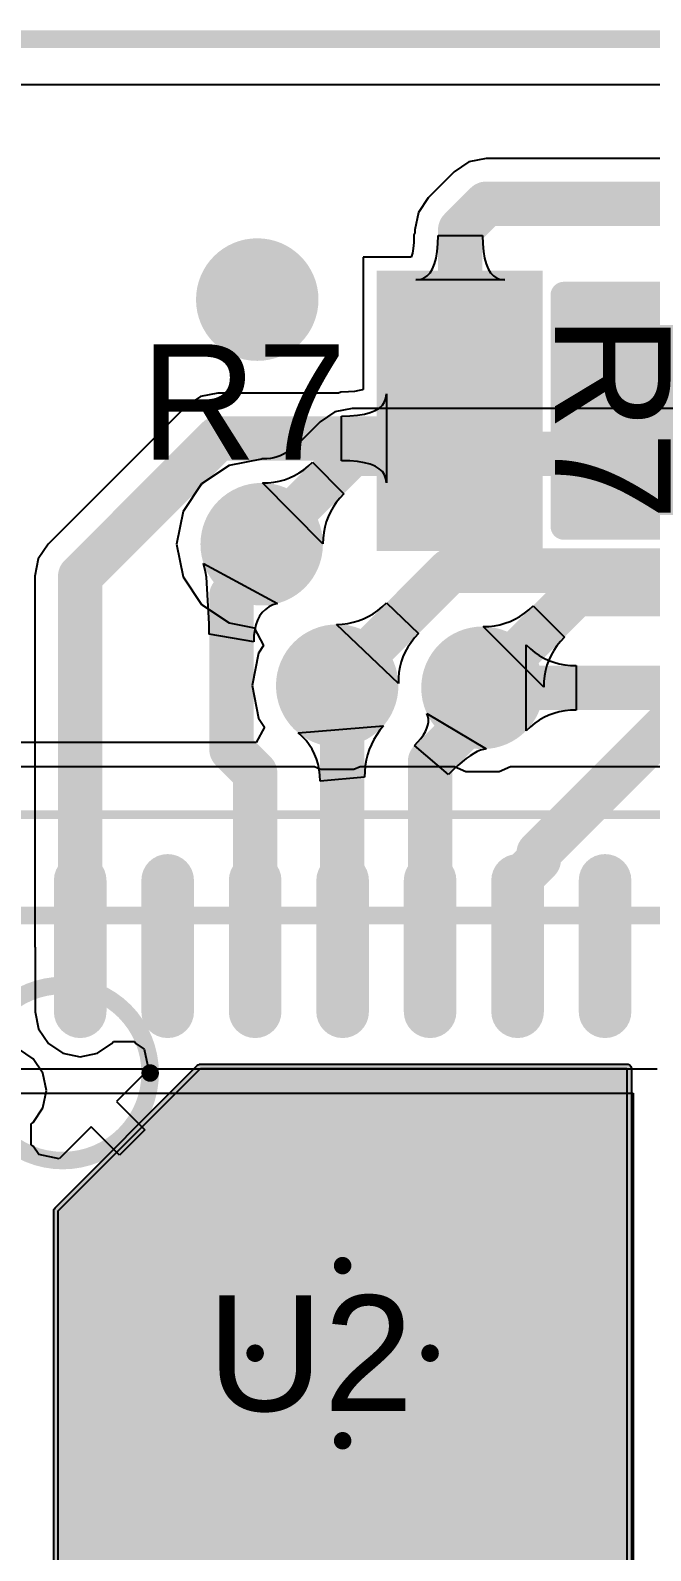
# Model space of a CAD drawing. Header units: inches. Extents: x 1.04 to 3.32, y 2.74 to 3.44.
# Drawn here: x 2.0039 to 2.1435, y 3.0737 to 3.4155 of the extents above; entities that cross this region are included whole.
import ezdxf

# ---------------------------------------------------------------- set-up
doc = ezdxf.new("R2010")
doc.units = ezdxf.units.IN
doc.header["$MEASUREMENT"] = 0
for name, color, linetype in [('Board', 56, 'Continuous'), ('Bottom 3D Body', 76, 'Continuous'), ('Bottom Courtyard', 56, 'Continuous'), ('Bottom Layer', 5, 'Continuous'), ('Mechanical 12', 56, 'Continuous'), ('Top Layer', 1, 'Continuous'), ('Top Overlay', 2, 'Continuous'), ('Top Paste', 8, 'Continuous'), ('Top Solder', 216, 'Continuous'), ('Via Holes', 16, 'Continuous')]:
    doc.layers.add(name, color=color, linetype=linetype)
doc.styles.add('Arial', font='', dxfattribs={"height": 0.2})
doc.styles.get('Arial').set_extended_font_data('Arial')

# ---------------------------------------------------------------- blocks, each defined once
blk = doc.blocks.new('QFN50P500X500X80_HS_29N_CP2102N_32')
at = {"layer": 'Bottom Layer'}
h = blk.add_hatch(color=5, dxfattribs=at)
edge = h.paths.add_edge_path()
edge.add_arc((-0.0433071, 0.0433071), 0.0098425, 0, 360)
h = blk.add_hatch(color=5, dxfattribs=at)
edge = h.paths.add_edge_path()
edge.add_arc((0, 0.0433071), 0.0098425, 0, 360)
h = blk.add_hatch(color=5, dxfattribs=at)
edge = h.paths.add_edge_path()
edge.add_arc((0.0433071, 0.0433071), 0.0098425, 0, 360)
h = blk.add_hatch(color=5, dxfattribs=at)
edge = h.paths.add_edge_path()
edge.add_arc((-0.0433071, 0), 0.0098425, 0, 360)
h = blk.add_hatch(color=5, dxfattribs=at)
edge = h.paths.add_edge_path()
edge.add_arc((0, 0), 0.0098425, 0, 360)
h = blk.add_hatch(color=5, dxfattribs=at)
edge = h.paths.add_edge_path()
edge.add_arc((0.0433071, 0), 0.0098425, 0, 360)
h = blk.add_hatch(color=5, dxfattribs=at)
edge = h.paths.add_edge_path()
edge.add_arc((-0.0433071, -0.0433071), 0.0098425, 0, 360)
h = blk.add_hatch(color=5, dxfattribs=at)
edge = h.paths.add_edge_path()
edge.add_arc((0, -0.0433071), 0.0098425, 0, 360)
h = blk.add_hatch(color=5, dxfattribs=at)
edge = h.paths.add_edge_path()
edge.add_arc((0.0433071, -0.0433071), 0.0098425, 0, 360)
at = {"layer": 'Top Layer'}
h = blk.add_hatch(color=1, dxfattribs=at)
edge = h.paths.add_edge_path()
edge.add_arc((-0.0590551, 0.07677155), 0.0049212, 180, 360)
edge.add_line((-0.0541339, 0.07677155), (-0.0541339, 0.10629925))
edge.add_arc((-0.0590551, 0.10629925), 0.0049212, 0, 180)
edge.add_line((-0.0639763, 0.10629925), (-0.0639763, 0.07677155))
h = blk.add_hatch(color=1, dxfattribs=at)
edge = h.paths.add_edge_path()
edge.add_arc((-0.03937, 0.07677155), 0.0049212, 180, 360)
edge.add_line((-0.0344488, 0.07677155), (-0.0344488, 0.10629925))
edge.add_arc((-0.03937, 0.10629925), 0.0049212, 0, 180)
edge.add_line((-0.0442912, 0.10629925), (-0.0442912, 0.07677155))
h = blk.add_hatch(color=1, dxfattribs=at)
edge = h.paths.add_edge_path()
edge.add_arc((-0.019685, 0.07677155), 0.0049212, 180, 360)
edge.add_line((-0.0147638, 0.07677155), (-0.0147638, 0.10629925))
edge.add_arc((-0.019685, 0.10629925), 0.0049212, 0, 180)
edge.add_line((-0.0246062, 0.10629925), (-0.0246062, 0.07677155))
h = blk.add_hatch(color=1, dxfattribs=at)
edge = h.paths.add_edge_path()
edge.add_arc((0, 0.07677155), 0.0049212, 180, 360)
edge.add_line((0.0049212, 0.07677155), (0.0049212, 0.10629925))
edge.add_arc((0, 0.10629925), 0.0049212, 0, 180)
edge.add_line((-0.0049212, 0.10629925), (-0.0049212, 0.07677155))
h = blk.add_hatch(color=1, dxfattribs=at)
edge = h.paths.add_edge_path()
edge.add_arc((0.0196851, 0.07677155), 0.0049212, 180, 360)
edge.add_line((0.0246063, 0.07677155), (0.0246063, 0.10629925))
edge.add_arc((0.0196851, 0.10629925), 0.0049212, 0, 180)
edge.add_line((0.0147639, 0.10629925), (0.0147639, 0.07677155))
h = blk.add_hatch(color=1, dxfattribs=at)
edge = h.paths.add_edge_path()
edge.add_arc((0.0393701, 0.07677155), 0.0049212, 180, 360)
edge.add_line((0.0442913, 0.07677155), (0.0442913, 0.10629925))
edge.add_arc((0.0393701, 0.10629925), 0.0049212, 0, 180)
edge.add_line((0.0344489, 0.10629925), (0.0344489, 0.07677155))
h = blk.add_hatch(color=1, dxfattribs=at)
edge = h.paths.add_edge_path()
edge.add_arc((0.0590552, 0.07677155), 0.0049212, 180, 360)
edge.add_line((0.0639764, 0.07677155), (0.0639764, 0.10629925))
edge.add_arc((0.0590552, 0.10629925), 0.0049212, 0, 180)
edge.add_line((0.054134, 0.10629925), (0.054134, 0.07677155))
blk.add_hatch(color=1, dxfattribs=at).paths.add_polyline_path([(-0.0639765, -0.0639765), (-0.0639764, 0.0319882), (-0.0319882, 0.0639764), (0.0639764, 0.0639764), (0.0639764, -0.0639764)])
h = blk.add_hatch(color=1, dxfattribs=at)
edge = h.paths.add_edge_path()
edge.add_arc((-0.0433071, 0.0433071), 0.0098425, 0, 360)
h = blk.add_hatch(color=1, dxfattribs=at)
edge = h.paths.add_edge_path()
edge.add_arc((0, 0.0433071), 0.0098425, 0, 360)
h = blk.add_hatch(color=1, dxfattribs=at)
edge = h.paths.add_edge_path()
edge.add_arc((0.0433071, 0.0433071), 0.0098425, 0, 360)
h = blk.add_hatch(color=1, dxfattribs=at)
edge = h.paths.add_edge_path()
edge.add_arc((-0.0433071, 0), 0.0098425, 0, 360)
h = blk.add_hatch(color=1, dxfattribs=at)
edge = h.paths.add_edge_path()
edge.add_arc((0, 0), 0.0098425, 0, 360)
h = blk.add_hatch(color=1, dxfattribs=at)
edge = h.paths.add_edge_path()
edge.add_arc((0.0433071, 0), 0.0098425, 0, 360)
h = blk.add_hatch(color=1, dxfattribs=at)
edge = h.paths.add_edge_path()
edge.add_arc((-0.0433071, -0.0433071), 0.0098425, 0, 360)
h = blk.add_hatch(color=1, dxfattribs=at)
edge = h.paths.add_edge_path()
edge.add_arc((0, -0.0433071), 0.0098425, 0, 360)
h = blk.add_hatch(color=1, dxfattribs=at)
edge = h.paths.add_edge_path()
edge.add_arc((0.0433071, -0.0433071), 0.0098425, 0, 360)
at = {"layer": 'Top Paste'}
h = blk.add_hatch(color=8, dxfattribs=at)
edge = h.paths.add_edge_path()
edge.add_arc((-0.0590551, 0.07677155), 0.0049212, 180, 360)
edge.add_line((-0.0541339, 0.07677155), (-0.0541339, 0.10629925))
edge.add_arc((-0.0590551, 0.10629925), 0.0049212, 0, 180)
edge.add_line((-0.0639763, 0.10629925), (-0.0639763, 0.07677155))
h = blk.add_hatch(color=8, dxfattribs=at)
edge = h.paths.add_edge_path()
edge.add_arc((-0.03937, 0.07677155), 0.0049212, 180, 360)
edge.add_line((-0.0344488, 0.07677155), (-0.0344488, 0.10629925))
edge.add_arc((-0.03937, 0.10629925), 0.0049212, 0, 180)
edge.add_line((-0.0442912, 0.10629925), (-0.0442912, 0.07677155))
h = blk.add_hatch(color=8, dxfattribs=at)
edge = h.paths.add_edge_path()
edge.add_arc((-0.019685, 0.07677155), 0.0049212, 180, 360)
edge.add_line((-0.0147638, 0.07677155), (-0.0147638, 0.10629925))
edge.add_arc((-0.019685, 0.10629925), 0.0049212, 0, 180)
edge.add_line((-0.0246062, 0.10629925), (-0.0246062, 0.07677155))
h = blk.add_hatch(color=8, dxfattribs=at)
edge = h.paths.add_edge_path()
edge.add_arc((0, 0.07677155), 0.0049212, 180, 360)
edge.add_line((0.0049212, 0.07677155), (0.0049212, 0.10629925))
edge.add_arc((0, 0.10629925), 0.0049212, 0, 180)
edge.add_line((-0.0049212, 0.10629925), (-0.0049212, 0.07677155))
h = blk.add_hatch(color=8, dxfattribs=at)
edge = h.paths.add_edge_path()
edge.add_arc((0.0196851, 0.07677155), 0.0049212, 180, 360)
edge.add_line((0.0246063, 0.07677155), (0.0246063, 0.10629925))
edge.add_arc((0.0196851, 0.10629925), 0.0049212, 0, 180)
edge.add_line((0.0147639, 0.10629925), (0.0147639, 0.07677155))
h = blk.add_hatch(color=8, dxfattribs=at)
edge = h.paths.add_edge_path()
edge.add_arc((0.0393701, 0.07677155), 0.0049212, 180, 360)
edge.add_line((0.0442913, 0.07677155), (0.0442913, 0.10629925))
edge.add_arc((0.0393701, 0.10629925), 0.0049212, 0, 180)
edge.add_line((0.0344489, 0.10629925), (0.0344489, 0.07677155))
h = blk.add_hatch(color=8, dxfattribs=at)
edge = h.paths.add_edge_path()
edge.add_arc((0.0590552, 0.07677155), 0.0049212, 180, 360)
edge.add_line((0.0639764, 0.07677155), (0.0639764, 0.10629925))
edge.add_arc((0.0590552, 0.10629925), 0.0049212, 0, 180)
edge.add_line((0.054134, 0.10629925), (0.054134, 0.07677155))
blk.add_hatch(color=8, dxfattribs=at).paths.add_polyline_path([(-0.0639765, -0.0639765), (-0.0639764, 0.0319882), (-0.0319882, 0.0639764), (0.0639764, 0.0639764), (0.0639764, -0.0639764)])
at = {"layer": 'Top Solder'}
h = blk.add_hatch(color=216, dxfattribs=at)
edge = h.paths.add_edge_path()
edge.add_arc((-0.0590551, 0.07677155), 0.0059212, 180, 360)
edge.add_line((-0.0531339, 0.07677155), (-0.0531339, 0.10629925))
edge.add_arc((-0.0590551, 0.10629925), 0.0059212, 0, 180)
edge.add_line((-0.0649763, 0.10629925), (-0.0649763, 0.07677155))
h = blk.add_hatch(color=216, dxfattribs=at)
edge = h.paths.add_edge_path()
edge.add_arc((-0.03937, 0.07677155), 0.0059212, 180, 360)
edge.add_line((-0.0334488, 0.07677155), (-0.0334488, 0.10629925))
edge.add_arc((-0.03937, 0.10629925), 0.0059212, 0, 180)
edge.add_line((-0.0452912, 0.10629925), (-0.0452912, 0.07677155))
h = blk.add_hatch(color=216, dxfattribs=at)
edge = h.paths.add_edge_path()
edge.add_arc((-0.019685, 0.07677155), 0.0059212, 180, 360)
edge.add_line((-0.0137638, 0.07677155), (-0.0137638, 0.10629925))
edge.add_arc((-0.019685, 0.10629925), 0.0059212, 0, 180)
edge.add_line((-0.0256062, 0.10629925), (-0.0256062, 0.07677155))
h = blk.add_hatch(color=216, dxfattribs=at)
edge = h.paths.add_edge_path()
edge.add_arc((0, 0.07677155), 0.0059212, 180, 360)
edge.add_line((0.0059212, 0.07677155), (0.0059212, 0.10629925))
edge.add_arc((0, 0.10629925), 0.0059212, 0, 180)
edge.add_line((-0.0059212, 0.10629925), (-0.0059212, 0.07677155))
h = blk.add_hatch(color=216, dxfattribs=at)
edge = h.paths.add_edge_path()
edge.add_arc((0.0196851, 0.07677155), 0.0059212, 180, 360)
edge.add_line((0.0256063, 0.07677155), (0.0256063, 0.10629925))
edge.add_arc((0.0196851, 0.10629925), 0.0059212, 0, 180)
edge.add_line((0.0137639, 0.10629925), (0.0137639, 0.07677155))
h = blk.add_hatch(color=216, dxfattribs=at)
edge = h.paths.add_edge_path()
edge.add_arc((0.0393701, 0.07677155), 0.0059212, 180, 360)
edge.add_line((0.0452913, 0.07677155), (0.0452913, 0.10629925))
edge.add_arc((0.0393701, 0.10629925), 0.0059212, 0, 180)
edge.add_line((0.0334489, 0.10629925), (0.0334489, 0.07677155))
h = blk.add_hatch(color=216, dxfattribs=at)
edge = h.paths.add_edge_path()
edge.add_arc((0.0590552, 0.07677155), 0.0059212, 180, 360)
edge.add_line((0.0649764, 0.07677155), (0.0649764, 0.10629925))
edge.add_arc((0.0590552, 0.10629925), 0.0059212, 0, 180)
edge.add_line((0.053134, 0.10629925), (0.053134, 0.07677155))
blk.add_hatch(color=216, dxfattribs=at).paths.add_polyline_path([(0.0642374, 0.0649506), (0.0644807, 0.0648499), (0.0646896, 0.0646896), (0.0648499, 0.0644807), (0.0649506, 0.0642374), (0.064985, 0.0639764), (0.064985, -0.0639764), (0.0649506, -0.0642374), (0.0648499, -0.0644807), (0.0646896, -0.0646896), (0.0644807, -0.0648499), (0.0642374, -0.0649506), (0.0639764, -0.064985), (-0.0639765, -0.0649851), (-0.0642375, -0.0649507), (-0.0644808, -0.06485), (-0.0646897, -0.0646897), (-0.06485, -0.0644808), (-0.0649507, -0.0642375), (-0.0649851, -0.0639765), (-0.064985, 0.0319882), (-0.0649507, 0.0322493), (-0.0648916, 0.0323917), (-0.0648499, 0.0324925), (-0.0646896, 0.0327014), (-0.0327014, 0.0646896), (-0.0324925, 0.0648499), (-0.0323205, 0.0649211), (-0.0322493, 0.0649506), (-0.0319882, 0.064985), (0.0639764, 0.064985)])
at = {"layer": 'Via Holes'}
h = blk.add_hatch(color=7, dxfattribs=at)
edge = h.paths.add_edge_path()
edge.add_arc((-0.0433071, 0.0433071), 0.003937, 0, 360)
h = blk.add_hatch(color=7, dxfattribs=at)
edge = h.paths.add_edge_path()
edge.add_arc((0, 0.0433071), 0.003937, 0, 360)
h = blk.add_hatch(color=7, dxfattribs=at)
edge = h.paths.add_edge_path()
edge.add_arc((0.0433071, 0.0433071), 0.003937, 0, 360)
h = blk.add_hatch(color=7, dxfattribs=at)
edge = h.paths.add_edge_path()
edge.add_arc((-0.0433071, 0), 0.003937, 0, 360)
h = blk.add_hatch(color=7, dxfattribs=at)
edge = h.paths.add_edge_path()
edge.add_arc((0, 0), 0.003937, 0, 360)
h = blk.add_hatch(color=7, dxfattribs=at)
edge = h.paths.add_edge_path()
edge.add_arc((0.0433071, 0), 0.003937, 0, 360)
h = blk.add_hatch(color=7, dxfattribs=at)
edge = h.paths.add_edge_path()
edge.add_arc((-0.0433071, -0.0433071), 0.003937, 0, 360)
h = blk.add_hatch(color=7, dxfattribs=at)
edge = h.paths.add_edge_path()
edge.add_arc((0, -0.0433071), 0.003937, 0, 360)
h = blk.add_hatch(color=7, dxfattribs=at)
edge = h.paths.add_edge_path()
edge.add_arc((0.0433071, -0.0433071), 0.003937, 0, 360)
at = {"layer": 'Bottom 3D Body'}
for points in [[(-0.121063, 0.121063, 0.0019685, 0.0019685, 0), (0.121063, 0.121063, 0.0019685, 0.0019685, 0)], [(0, -0.0196851, 0.003937, 0.003937, 0), (0, 0.019685, 0.003937, 0.003937, 0)], [(-0.019685, 0, 0.003937, 0.003937, 0), (0.0196851, 0, 0.003937, 0.003937, 0)]]:
    blk.add_lwpolyline(points, format="xyseb", dxfattribs=at)
for points in [[(-0.0009842, 0.019685, 0.0019685, 0.0019685, 1), (0.0009842, 0.019685, 0.0019685, 0.0019685, 1)], [(-0.0206692, 0, 0.0019685, 0.0019685, 1), (-0.0187008, 0, 0.0019685, 0.0019685, 1)], [(0.0187009, 0, 0.0019685, 0.0019685, 1), (0.0206693, 0, 0.0019685, 0.0019685, 1)], [(-0.0009842, -0.0196851, 0.0019685, 0.0019685, 1), (0.0009842, -0.0196851, 0.0019685, 0.0019685, 1)]]:
    blk.add_lwpolyline(points, format="xyseb", close=True, dxfattribs=at)
at = {"layer": 'Bottom Courtyard'}
blk.add_lwpolyline([(-0.0984252, 0.0984252, 0.003937, 0.003937, 0), (0.0984252, 0.0984252, 0.003937, 0.003937, 0)], format="xyseb", dxfattribs=at)
for points in [[(-0.0433071, 0.0629921, 0.003937, 0.003937, 1), (-0.0826771, 0.0629921, 0.003937, 0.003937, 1)], [(-0.0442913, 0.0629921, 0.0019685, 0.0019685, 1), (-0.0423229, 0.0629921, 0.0019685, 0.0019685, 1)]]:
    blk.add_lwpolyline(points, format="xyseb", close=True, dxfattribs=at)
at = {"layer": 'Top Layer'}
for p, q in [((-0.0639764, 0.0319882), (-0.0319882, 0.0639764)), ((-0.0319882, 0.0639764), (0.0639764, 0.0639764)), ((0.0639764, 0.0639764), (0.0639764, -0.0639764)), ((-0.0639765, -0.0639765), (-0.0639764, 0.0319882))]:
    blk.add_line(p, q, dxfattribs=at)
at = {"layer": 'Top Paste'}
for p, q in [((-0.0639764, 0.0319882), (-0.0319882, 0.0639764)), ((-0.0319882, 0.0639764), (0.0639764, 0.0639764)), ((0.0639764, 0.0639764), (0.0639764, -0.0639764)), ((-0.0639765, -0.0639765), (-0.0639764, 0.0319882))]:
    blk.add_line(p, q, dxfattribs=at)
at = {"layer": 'Top Solder'}
for p, q in [((-0.0323205, 0.0649211), (-0.0322493, 0.0649506)), ((-0.0322493, 0.0649506), (-0.0319882, 0.064985)), ((-0.0319882, 0.064985), (0.0639764, 0.064985)), ((0.0639764, 0.064985), (0.0642374, 0.0649506)), ((0.0642374, 0.0649506), (0.0644807, 0.0648499)), ((-0.0646896, 0.0327014), (-0.0327014, 0.0646896)), ((-0.0327014, 0.0646896), (-0.0324925, 0.0648499)), ((-0.0324925, 0.0648499), (-0.0323205, 0.0649211)), ((0.0644807, 0.0648499), (0.0646896, 0.0646896)), ((0.0646896, 0.0646896), (0.0648499, 0.0644807)), ((0.0648499, 0.0644807), (0.0649506, 0.0642374)), ((0.0649506, 0.0642374), (0.064985, 0.0639764)), ((0.064985, 0.0639764), (0.064985, -0.0639764)), ((-0.0649851, -0.0639765), (-0.064985, 0.0319882)), ((-0.064985, 0.0319882), (-0.0649507, 0.0322493)), ((-0.0649507, 0.0322493), (-0.0648916, 0.0323917)), ((-0.0648916, 0.0323917), (-0.0648499, 0.0324925)), ((-0.0648499, 0.0324925), (-0.0646896, 0.0327014))]:
    blk.add_line(p, q, dxfattribs=at)
at = {"layer": 'Mechanical 12', "style": 'Arial'}
blk.add_text('U2', height=0.026, dxfattribs=at).set_placement((-0.0305178, -0.0129958))
blk = doc.blocks.new('R0805_35')
at = {"layer": 'Top Layer'}
for points in [[(0.02952755, 0.0511811), (0.02952755, 0.0177165), (-0.02952755, 0.0177165), (-0.02952755, 0.0511811)], [(0.02952765, -0.0177165), (0.02952765, -0.0511811), (-0.02952745, -0.0511811), (-0.02952745, -0.0177165)]]:
    blk.add_hatch(color=1, dxfattribs=at).paths.add_polyline_path(points)
at = {"layer": 'Top Overlay'}
blk.add_hatch(color=2, dxfattribs=at).paths.add_polyline_path([(-0.0260101, -0.0090004), (0.0259899, -0.0090004), (0.0259899, 0.0099996), (-0.0260101, 0.0099996)])
at = {"layer": 'Top Paste'}
for points in [[(0.02952755, 0.0511811), (0.02952755, 0.0177165), (-0.02952755, 0.0177165), (-0.02952755, 0.0511811)], [(0.02952765, -0.0177165), (0.02952765, -0.0511811), (-0.02952745, -0.0511811), (-0.02952745, -0.0177165)]]:
    blk.add_hatch(color=8, dxfattribs=at).paths.add_polyline_path(points)
at = {"layer": 'Top Solder'}
for points in [[(0.03149605, 0.0531496), (0.03149605, 0.015748), (-0.03149605, 0.015748), (-0.03149605, 0.0531496)], [(0.03149615, -0.015748), (0.03149615, -0.0531496), (-0.03149595, -0.0531496), (-0.03149595, -0.015748)]]:
    blk.add_hatch(color=216, dxfattribs=at).paths.add_polyline_path(points)
at = {"layer": 'Top Overlay'}
for points in [[(-0.0260001, 0.011, 0.006, 0.006, 0), (0.026, 0.0110001, 0.006, 0.006, 0)], [(-0.0260001, -0.0110001, 0.006, 0.006, 0), (-0.0260001, 0.011, 0.006, 0.006, 0)], [(0.0260001, -0.011, 0.006, 0.006, 0), (0.026, 0.0110001, 0.006, 0.006, 0)], [(-0.0260001, -0.0110001, 0.006, 0.006, 0), (0.0260001, -0.011, 0.006, 0.006, 0)]]:
    blk.add_lwpolyline(points, format="xyseb", dxfattribs=at)
for points in [[(-0.0275001, 0.011, 0.003, 0.003, 1), (-0.0245001, 0.011, 0.003, 0.003, 1)], [(-0.0275001, 0.011, 0.003, 0.003, 1), (-0.0245001, 0.011, 0.003, 0.003, 1)], [(0.0245, 0.0110001, 0.003, 0.003, 1), (0.0275, 0.0110001, 0.003, 0.003, 1)], [(0.0245, 0.0110001, 0.003, 0.003, 1), (0.0275, 0.0110001, 0.003, 0.003, 1)], [(-0.0275001, -0.0110001, 0.003, 0.003, 1), (-0.0245001, -0.0110001, 0.003, 0.003, 1)], [(-0.0275001, -0.0110001, 0.003, 0.003, 1), (-0.0245001, -0.0110001, 0.003, 0.003, 1)], [(0.0245001, -0.011, 0.003, 0.003, 1), (0.0275001, -0.011, 0.003, 0.003, 1)], [(0.0245001, -0.011, 0.003, 0.003, 1), (0.0275001, -0.011, 0.003, 0.003, 1)]]:
    blk.add_lwpolyline(points, format="xyseb", close=True, dxfattribs=at)
at = {"layer": 'Mechanical 12', "style": 'Arial'}
blk.add_text('R7', height=0.026, dxfattribs=at).set_placement((-0.0216596, -0.0129958))

msp = doc.modelspace()

# ---------------------------------------------------------------- hatches: boundary and pattern name
at = {"layer": 'Bottom Layer'}
h = msp.add_hatch(color=5, dxfattribs=at)
edge = h.paths.add_edge_path()
edge.add_arc((2.055, 3.355), 0.0137795, 0, 360)
h = msp.add_hatch(color=5, dxfattribs=at)
edge = h.paths.add_edge_path()
edge.add_arc((2.056, 3.3), 0.0137795, 0, 360)
h = msp.add_hatch(color=5, dxfattribs=at)
edge = h.paths.add_edge_path()
edge.add_arc((2.0729902, 3.2682002), 0.0137795, 0, 360)
h = msp.add_hatch(color=5, dxfattribs=at)
edge = h.paths.add_edge_path()
edge.add_arc((2.1056822, 3.2677122), 0.0137795, 0, 360)
at = {"layer": 'Top Layer'}
h = msp.add_hatch(color=1, dxfattribs=at)
edge = h.paths.add_edge_path()
edge.add_arc((2.055, 3.355), 0.0137795, 0, 360)
h = msp.add_hatch(color=1, dxfattribs=at)
edge = h.paths.add_edge_path()
edge.add_arc((2.056, 3.3), 0.0137795, 0, 360)
h = msp.add_hatch(color=1, dxfattribs=at)
edge = h.paths.add_edge_path()
edge.add_arc((2.0729902, 3.2682002), 0.0137795, 0, 360)
h = msp.add_hatch(color=1, dxfattribs=at)
edge = h.paths.add_edge_path()
edge.add_arc((2.1056822, 3.2677122), 0.0137795, 0, 360)
at = {"layer": 'Via Holes'}
h = msp.add_hatch(color=7, dxfattribs=at)
edge = h.paths.add_edge_path()
edge.add_arc((2.055, 3.355), 0.007874, 0, 360)
h = msp.add_hatch(color=7, dxfattribs=at)
edge = h.paths.add_edge_path()
edge.add_arc((2.056, 3.3), 0.007874, 0, 360)
h = msp.add_hatch(color=7, dxfattribs=at)
edge = h.paths.add_edge_path()
edge.add_arc((2.0729902, 3.2682002), 0.007874, 0, 360)
h = msp.add_hatch(color=7, dxfattribs=at)
edge = h.paths.add_edge_path()
edge.add_arc((2.1056822, 3.2677122), 0.007874, 0, 360)

# ---------------------------------------------------------------- linework, layer by layer
at = {"layer": 'Board'}
msp.add_lwpolyline([(1.084252, 3.4135513, 0.003937, 0.003937, 0), (3.2941103, 3.4135513, 0.003937, 0.003937, 0)], format="xyseb", dxfattribs=at)
at = {"layer": 'Bottom Layer'}
for p, q in [((1.0944474, 3.4033559), (2.4020027, 3.4033559)), ((2.0724837, 3.3297347), (2.0691759, 3.3275245)), ((2.0763855, 3.3305108), (2.0724837, 3.3297347)), ((2.2167823, 3.3305108), (2.0763855, 3.3305108)), ((2.0691759, 3.3275245), (2.0642296, 3.3225782)), ((2.0637495, 3.3223989), (2.0629282, 3.3216336)), ((2.0642296, 3.3225782), (2.0637495, 3.3223989)), ((2.0559365, 3.3191348), (2.0486726, 3.3176899)), ((2.0560586, 3.3191888), (2.0559365, 3.3191348)), ((2.0571305, 3.3192144), (2.0560586, 3.3191888)), ((2.0579506, 3.3192982), (2.0571305, 3.3192144)), ((2.0587253, 3.3194414), (2.0579506, 3.3192982)), ((2.0594649, 3.319643), (2.0587253, 3.3194414)), ((2.0601782, 3.3199037), (2.0594649, 3.319643)), ((2.0608745, 3.3202271), (2.0601782, 3.3199037)), ((2.0615617, 3.3206188), (2.0608745, 3.3202271)), ((2.0622456, 3.3210855), (2.0615617, 3.3206188)), ((2.0629282, 3.3216336), (2.0622456, 3.3210855)), ((2.0486726, 3.3176899), (2.0424607, 3.3135393)), ((2.0622513, 3.3148993), (2.063359, 3.3154138)), ((2.063359, 3.3154138), (2.0644315, 3.3160251)), ((2.0644315, 3.3160251), (2.0654691, 3.3167332)), ((2.0654691, 3.3167332), (2.0664716, 3.317538)), ((2.0664716, 3.317538), (2.0674391, 3.3184396)), ((2.0674391, 3.3184396), (2.0744827, 3.311341)), ((2.0424607, 3.3135393), (2.0383101, 3.3073274)), ((2.0561877, 3.3137783), (2.0574705, 3.3138089)), ((2.0697793, 3.3000879), (2.0561877, 3.3137783)), ((2.0574705, 3.3138089), (2.0587183, 3.3139364)), ((2.0587183, 3.3139364), (2.059931, 3.3141606)), ((2.059931, 3.3141606), (2.0611087, 3.3144816)), ((2.0611087, 3.3144816), (2.0622513, 3.3148993)), ((2.0727762, 3.3093725), (2.0720665, 3.3083354)), ((2.0735816, 3.3103744), (2.0727762, 3.3093725)), ((2.0744827, 3.311341), (2.0735816, 3.3103744)), ((2.0383101, 3.3073274), (2.0368526, 3.3)), ((2.0709344, 3.3061553), (2.0705119, 3.3050123)), ((2.0714526, 3.307263), (2.0709344, 3.3061553)), ((2.0720665, 3.3083354), (2.0714526, 3.307263)), ((2.0699541, 3.3026206), (2.0698188, 3.3013719)), ((2.0701851, 3.3038341), (2.0699541, 3.3026206)), ((2.0705119, 3.3050123), (2.0701851, 3.3038341)), ((2.0368526, 3.3), (2.0383101, 3.2926726)), ((2.0698188, 3.3013719), (2.0697793, 3.3000879)), ((2.0383101, 3.2926726), (2.0424607, 3.2864607)), ((2.0424607, 3.2864607), (2.0486726, 3.2823101)), ((2.0810647, 3.2843746), (2.0821006, 3.2850886)), ((2.0821006, 3.2850886), (2.0831007, 3.2858955)), ((2.0831007, 3.2858955), (2.0840649, 3.2867954)), ((2.0840649, 3.2867954), (2.0913111, 3.2798994)), ((2.0486726, 3.2823101), (2.0543434, 3.2811821)), ((2.0728102, 3.2819786), (2.0740969, 3.2820421)), ((2.0867622, 3.2686557), (2.0728102, 3.2819786)), ((2.0740969, 3.2820421), (2.0753478, 3.2821985)), ((2.0753478, 3.2821985), (2.0765628, 3.2824479)), ((2.0765628, 3.2824479), (2.0777421, 3.2827902)), ((2.0777421, 3.2827902), (2.0788854, 3.2832254)), ((2.0788854, 3.2832254), (2.079993, 3.2837535)), ((2.079993, 3.2837535), (2.0810647, 3.2843746)), ((2.0543434, 3.2811821), (2.0564386, 3.2772312)), ((2.0896049, 3.2779254), (2.0889011, 3.2768869)), ((2.0904082, 3.2789296), (2.0896049, 3.2779254)), ((2.0913111, 3.2798994), (2.0904082, 3.2789296)), ((2.0553003, 3.2755276), (2.0538428, 3.2682002)), ((2.0564386, 3.2772312), (2.0553003, 3.2755276)), ((2.0877923, 3.2747069), (2.0873871, 3.2735653)), ((2.0882969, 3.2758141), (2.0877923, 3.2747069)), ((2.0889011, 3.2768869), (2.0882969, 3.2758141)), ((2.1155228, 3.2580665), (2.1155228, 3.2773579)), ((2.1155228, 3.2773579), (2.1164551, 3.2764752)), ((2.1164551, 3.2764752), (2.1174306, 3.2756854)), ((2.1174306, 3.2756854), (2.1184494, 3.2749886)), ((2.1184494, 3.2749886), (2.1195113, 3.2743846)), ((2.1195113, 3.2743846), (2.1206165, 3.2738736)), ((2.0868756, 3.2711792), (2.0867691, 3.2699346)), ((2.0870816, 3.2723895), (2.0868756, 3.2711792)), ((2.0873871, 3.2735653), (2.0870816, 3.2723895)), ((2.1206165, 3.2738736), (2.1217649, 3.2734555)), ((2.1217649, 3.2734555), (2.1229564, 3.2731303)), ((2.1229564, 3.2731303), (2.1241912, 3.272898)), ((2.1241912, 3.272898), (2.1254692, 3.2727587)), ((2.1254692, 3.2727587), (2.1267903, 3.2727122)), ((2.1267903, 3.2727122), (2.1267903, 3.2627122)), ((2.0538428, 3.2682002), (2.0553003, 3.2608728)), ((2.0867691, 3.2699346), (2.0867622, 3.2686557)), ((2.0553003, 3.2608728), (2.0566294, 3.2588837)), ((2.1195113, 3.2610398), (2.1184494, 3.2604358)), ((2.1206165, 3.2615508), (2.1195113, 3.2610398)), ((2.1217649, 3.2619689), (2.1206165, 3.2615508)), ((2.1229564, 3.2622941), (2.1217649, 3.2619689)), ((2.1241912, 3.2625264), (2.1229564, 3.2622941)), ((2.1254692, 3.2626657), (2.1241912, 3.2625264)), ((2.1267903, 3.2627122), (2.1254692, 3.2626657)), ((2.0566294, 3.2588837), (2.0547734, 3.2554115)), ((2.1164551, 3.2589492), (2.1155228, 3.2580665)), ((2.1174306, 3.259739), (2.1164551, 3.2589492)), ((2.1184494, 3.2604358), (2.1174306, 3.259739)), ((2.0547734, 3.2554115), (1.6430002, 3.2554119)), ((1.643, 3.2499999), (2.0678574, 3.2499995)), ((2.0678574, 3.2499995), (2.0692547, 3.2494207)), ((2.0692547, 3.2494207), (2.0767257, 3.2494207)), ((2.0767257, 3.2494207), (2.078123, 3.2499995)), ((2.078123, 3.2499995), (2.0993713, 3.2499995)), ((2.0993713, 3.2499995), (2.1019467, 3.2489327)), ((2.1019467, 3.2489327), (2.1094177, 3.2489327)), ((2.1094177, 3.2489327), (2.1119931, 3.2499995)), ((2.1119931, 3.2499995), (2.151952, 3.2499994)), ((2.145, 3.182), (1.9799627, 3.182)), ((1.9799629, 3.176588), (2.139588, 3.176588)), ((2.139588, 3.176588), (2.139588, 3.056412))]:
    msp.add_line(p, q, dxfattribs=at)
for points in [[(2.0560706, 3.3, 0.01, 0.01, 0), (2.0763855, 3.3203149, 0.01, 0.01, 0)], [(2.0763855, 3.3203149, 0.01, 0.01, 0), (2.3372959, 3.3203149, 0.01, 0.01, 0)], [(2.056, 3.3, 0.01, 0.01, 0), (2.0560706, 3.3, 0.01, 0.01, 0)], [(2.0729902, 3.2686496, 0.01, 0.01, 0), (2.0983822, 3.2940416, 0.01, 0.01, 0)], [(2.0983822, 3.2940416, 0.01, 0.01, 0), (2.5132596, 3.2940416, 0.01, 0.01, 0)], [(2.0729902, 3.2682002, 0.01, 0.01, 0), (2.0729902, 3.2686496, 0.01, 0.01, 0)], [(2.1056822, 3.2677122, 0.01, 0.01, 0), (2.1486584, 3.2677122, 0.01, 0.01, 0)]]:
    msp.add_lwpolyline(points, format="xyseb", dxfattribs=at)
for points in [[(2.0738855, 3.3203149, 0.005, 0.005, 1), (2.0788855, 3.3203149, 0.005, 0.005, 1)], [(2.0738855, 3.3203149, 0.005, 0.005, 1), (2.0788855, 3.3203149, 0.005, 0.005, 1)], [(2.0535, 3.3, 0.005, 0.005, 1), (2.0585, 3.3, 0.005, 0.005, 1)], [(2.0535706, 3.3, 0.005, 0.005, 1), (2.0585706, 3.3, 0.005, 0.005, 1)], [(2.0535706, 3.3, 0.005, 0.005, 1), (2.0585706, 3.3, 0.005, 0.005, 1)], [(2.0958822, 3.2940416, 0.005, 0.005, 1), (2.1008822, 3.2940416, 0.005, 0.005, 1)], [(2.0958822, 3.2940416, 0.005, 0.005, 1), (2.1008822, 3.2940416, 0.005, 0.005, 1)], [(2.0704902, 3.2686496, 0.005, 0.005, 1), (2.0754902, 3.2686496, 0.005, 0.005, 1)], [(2.0704902, 3.2686496, 0.005, 0.005, 1), (2.0754902, 3.2686496, 0.005, 0.005, 1)], [(2.0704902, 3.2682002, 0.005, 0.005, 1), (2.0754902, 3.2682002, 0.005, 0.005, 1)], [(2.1031822, 3.2677122, 0.005, 0.005, 1), (2.1081822, 3.2677122, 0.005, 0.005, 1)]]:
    msp.add_lwpolyline(points, format="xyseb", close=True, dxfattribs=at)
at = {"layer": 'Top Layer'}
for p, q in [((1.0944474, 3.4033559), (3.2839149, 3.4033559)), ((2.099329, 3.3837482), (2.0934711, 3.3778903)), ((2.1026368, 3.3859584), (2.099329, 3.3837482)), ((2.1065386, 3.3867345), (2.1026368, 3.3859584)), ((2.2024614, 3.3867345), (2.1065386, 3.3867345)), ((2.0934711, 3.3778903), (2.0912609, 3.3745825)), ((2.0912609, 3.3745825), (2.0904848, 3.3706807)), ((2.0904848, 3.3706807), (2.0904848, 3.3700308)), ((2.090225, 3.3678179), (2.0901079, 3.3664909)), ((2.0902706, 3.3695498), (2.090225, 3.3678179)), ((2.0904848, 3.3700308), (2.0902706, 3.3695498)), ((2.0954807, 3.3658074), (2.0956307, 3.3675074)), ((2.0956307, 3.3675074), (2.0956807, 3.3694074)), ((2.0956807, 3.3694074), (2.1056807, 3.3694074)), ((2.1056807, 3.3694074), (2.1057307, 3.3675074)), ((2.1057307, 3.3675074), (2.1058807, 3.3658074)), ((2.0896312, 3.3645274), (2.0788189, 3.3645274)), ((2.0788189, 3.3645274), (2.0788189, 3.3347715)), ((2.0896619, 3.3645441), (2.0896312, 3.3645274)), ((2.0897432, 3.3647427), (2.0896619, 3.3645441)), ((2.0899358, 3.3654581), (2.0897432, 3.3647427)), ((2.0901079, 3.3664909), (2.0899358, 3.3654581)), ((2.0948807, 3.3630074), (2.0952307, 3.3643074)), ((2.0952307, 3.3643074), (2.0954807, 3.3658074)), ((2.1058807, 3.3658074), (2.1061307, 3.3643074)), ((2.1061307, 3.3643074), (2.1064807, 3.3630074)), ((2.0924807, 3.3598074), (2.0932307, 3.3603074)), ((2.0932307, 3.3603074), (2.0938807, 3.3610074)), ((2.0938807, 3.3610074), (2.0944307, 3.3619074)), ((2.0944307, 3.3619074), (2.0948807, 3.3630074)), ((2.1064807, 3.3630074), (2.1069307, 3.3619074)), ((2.1069307, 3.3619074), (2.1074807, 3.3610074)), ((2.1074807, 3.3610074), (2.1081307, 3.3603074)), ((2.1081307, 3.3603074), (2.1088807, 3.3598074)), ((2.0906807, 3.3594074), (2.0916307, 3.3595074)), ((2.1106807, 3.3594074), (2.0906807, 3.3594074)), ((2.0916307, 3.3595074), (2.0924807, 3.3598074)), ((2.1088807, 3.3598074), (2.1097307, 3.3595074)), ((2.1097307, 3.3595074), (2.1106807, 3.3594074)), ((2.0422484, 3.3331994), (2.0389406, 3.3309892)), ((2.0461502, 3.3339755), (2.0422484, 3.3331994)), ((2.0733166, 3.3339755), (2.0461502, 3.3339755)), ((2.0737982, 3.3341898), (2.0733166, 3.3339755)), ((2.0755572, 3.3342355), (2.0737982, 3.3341898)), ((2.0769052, 3.3343531), (2.0755572, 3.3342355)), ((2.0779622, 3.3345271), (2.0769052, 3.3343531)), ((2.0786997, 3.3347233), (2.0779622, 3.3345271)), ((2.0788189, 3.3347715), (2.0786997, 3.3347233)), ((2.0836541, 3.3319796), (2.0839577, 3.3328296)), ((2.0839577, 3.3328296), (2.0840589, 3.3337796)), ((2.0840589, 3.3337796), (2.0840589, 3.3137796)), ((2.0389406, 3.3309892), (2.0079479, 3.2999965)), ((2.0775821, 3.3289796), (2.0791001, 3.3292296)), ((2.0791001, 3.3292296), (2.0804157, 3.3295796)), ((2.0804157, 3.3295796), (2.0815289, 3.3300296)), ((2.0815289, 3.3300296), (2.0824397, 3.3305796)), ((2.0824397, 3.3305796), (2.0831481, 3.3312296)), ((2.0831481, 3.3312296), (2.0836541, 3.3319796)), ((2.0739389, 3.3287796), (2.0758617, 3.3288296)), ((2.0739389, 3.3187796), (2.0739389, 3.3287796)), ((2.0758617, 3.3288296), (2.0775821, 3.3289796)), ((2.0758617, 3.3187296), (2.0739389, 3.3187796)), ((2.0775821, 3.3185796), (2.0758617, 3.3187296)), ((2.0791001, 3.3183296), (2.0775821, 3.3185796)), ((2.0804157, 3.3179796), (2.0791001, 3.3183296)), ((2.0815289, 3.3175296), (2.0804157, 3.3179796)), ((2.0824397, 3.3169796), (2.0815289, 3.3175296)), ((2.0831481, 3.3163296), (2.0824397, 3.3169796)), ((2.0836541, 3.3155796), (2.0831481, 3.3163296)), ((2.0839577, 3.3147296), (2.0836541, 3.3155796)), ((2.0840589, 3.3137796), (2.0839577, 3.3147296)), ((2.0079479, 3.2999965), (2.0057377, 3.2966887)), ((2.0057377, 3.2966887), (2.0049616, 3.2927869)), ((2.0433904, 3.2937733), (2.042929, 3.2956382)), ((2.042929, 3.2956382), (2.059545, 3.2866843)), ((2.0049616, 3.2927869), (2.0049616, 3.2096458)), ((2.0435826, 3.2925944), (2.0433904, 3.2937733)), ((2.0441978, 3.2820705), (2.0435826, 3.2925944)), ((2.056131, 3.2846242), (2.0555442, 3.2838205)), ((2.0568244, 3.2853125), (2.056131, 3.2846242)), ((2.0576246, 3.2858852), (2.0568244, 3.2853125)), ((2.0585314, 3.2863425), (2.0576246, 3.2858852)), ((2.059545, 3.2866843), (2.0585314, 3.2863425)), ((2.1151031, 3.284467), (2.1161053, 3.2852721)), ((2.1161053, 3.2852721), (2.1170724, 3.2861734)), ((2.1170724, 3.2861734), (2.1241434, 3.2791024)), ((2.0442106, 3.2797414), (2.0441978, 3.2820705)), ((2.0546907, 3.2818665), (2.054424, 3.2807163)), ((2.0550641, 3.2829012), (2.0546907, 3.2818665)), ((2.0555442, 3.2838205), (2.0550641, 3.2829012)), ((2.10582, 3.2814911), (2.1071034, 3.2815262)), ((2.1194611, 3.26785), (2.10582, 3.2814911)), ((2.1071034, 3.2815262), (2.1083517, 3.2816575)), ((2.1083517, 3.2816575), (2.1095648, 3.2818852)), ((2.1095648, 3.2818852), (2.1107428, 3.282209)), ((2.1107428, 3.282209), (2.1118856, 3.2826291)), ((2.1118856, 3.2826291), (2.1129932, 3.2831455)), ((2.1129932, 3.2831455), (2.1140657, 3.2837581)), ((2.1140657, 3.2837581), (2.1151031, 3.284467)), ((2.0542106, 3.2780694), (2.0442106, 3.2797414)), ((2.0542639, 3.2794506), (2.0542106, 3.2780694)), ((2.054424, 3.2807163), (2.0542639, 3.2794506)), ((2.1232421, 3.2781353), (2.122437, 3.2771331)), ((2.1241434, 3.2791024), (2.1232421, 3.2781353)), ((2.1211155, 3.2750232), (2.1205991, 3.2739156)), ((2.1217281, 3.2760957), (2.1211155, 3.2750232)), ((2.122437, 3.2771331), (2.1217281, 3.2760957)), ((2.1198552, 3.2715948), (2.1196275, 3.2703817)), ((2.120179, 3.2727728), (2.1198552, 3.2715948)), ((2.1205991, 3.2739156), (2.120179, 3.2727728)), ((2.1194962, 3.2691334), (2.1194611, 3.26785)), ((2.1196275, 3.2703817), (2.1194962, 3.2691334)), ((2.0933941, 3.2613212), (2.0931711, 3.2619375)), ((2.0931711, 3.2619375), (2.106511, 3.2539576)), ((2.0935051, 3.2606814), (2.0933941, 3.2613212)), ((2.0641946, 3.257593), (2.0834194, 3.2591942)), ((2.065133, 3.2567469), (2.0641946, 3.257593)), ((2.0826051, 3.2581849), (2.0818766, 3.2571423)), ((2.0834194, 3.2591942), (2.0826051, 3.2581849)), ((2.0923805, 3.2571276), (2.0928294, 3.2578857)), ((2.0928294, 3.2578857), (2.0931663, 3.25862)), ((2.0931663, 3.25862), (2.0933912, 3.2593308)), ((2.0933912, 3.2593308), (2.0935041, 3.2600179)), ((2.0935041, 3.2600179), (2.0935051, 3.2606814)), ((2.0659727, 3.2558468), (2.065133, 3.2567469)), ((2.0667136, 3.2548927), (2.0659727, 3.2558468)), ((2.0673557, 3.2538847), (2.0667136, 3.2548927)), ((2.0678991, 3.2528227), (2.0673557, 3.2538847)), ((2.0806767, 3.2549568), (2.0802053, 3.2538139)), ((2.0812338, 3.2560662), (2.0806767, 3.2549568)), ((2.0818766, 3.2571423), (2.0812338, 3.2560662)), ((2.0903622, 3.2547117), (2.0911469, 3.2555407)), ((2.0980017, 3.2482091), (2.0903622, 3.2547117)), ((2.0911469, 3.2555407), (2.0918197, 3.256346)), ((2.0918197, 3.256346), (2.0923805, 3.2571276)), ((2.1058971, 3.2538682), (2.1052305, 3.253671)), ((2.106511, 3.2539576), (2.1058971, 3.2538682)), ((2.0683436, 3.2517068), (2.0678991, 3.2528227)), ((2.0686894, 3.2505369), (2.0683436, 3.2517068)), ((2.0689363, 3.2493131), (2.0686894, 3.2505369)), ((2.0795196, 3.2514279), (2.0793053, 3.2501848)), ((2.0798196, 3.2526376), (2.0795196, 3.2514279)), ((2.0802053, 3.2538139), (2.0798196, 3.2526376)), ((2.1020375, 3.2518032), (2.1001249, 3.2502219)), ((2.1029147, 3.252432), (2.1020375, 3.2518032)), ((2.1037393, 3.2529529), (2.1029147, 3.252432)), ((2.1045113, 3.2533659), (2.1037393, 3.2529529)), ((2.1052305, 3.253671), (2.1045113, 3.2533659)), ((2.0690845, 3.2480353), (2.0689363, 3.2493131)), ((2.0691339, 3.2467035), (2.0690845, 3.2480353)), ((2.0791339, 3.2475983), (2.0691339, 3.2467035)), ((2.0791768, 3.2489083), (2.0791339, 3.2475983)), ((2.0793053, 3.2501848), (2.0791768, 3.2489083)), ((2.0990896, 3.2492695), (2.0980017, 3.2482091)), ((2.1001249, 3.2502219), (2.0990896, 3.2492695)), ((2.0049616, 3.2096458), (2.0050419, 3.2092421)), ((2.0050419, 3.2092421), (2.0050419, 3.194882)), ((2.0050419, 3.194882), (2.0058119, 3.1910109)), ((2.0058119, 3.1910109), (2.0080047, 3.1877292)), ((2.0045938, 3.1843183), (2.0013121, 3.1865111)), ((2.0080047, 3.1877292), (2.0112864, 3.1855364)), ((2.0112864, 3.1855364), (2.0151575, 3.1847664)), ((2.0151575, 3.1847664), (2.0190286, 3.1855364)), ((2.0190286, 3.1855364), (2.0223103, 3.1877292)), ((2.0223103, 3.1877292), (2.0226325, 3.1882114)), ((2.0226325, 3.1882114), (2.0273676, 3.1882114)), ((2.0273676, 3.1882114), (2.0276898, 3.1877292)), ((2.0276898, 3.1877292), (2.0295324, 3.186498)), ((2.0295324, 3.186498), (2.0305199, 3.1819176)), ((2.0067866, 3.1810366), (2.0045938, 3.1843183)), ((2.0075566, 3.1771655), (2.0067866, 3.1810366)), ((2.0305199, 3.1819176), (2.0232911, 3.1746888)), ((2.0067866, 3.1732944), (2.0075566, 3.1771655)), ((2.0045938, 3.1700127), (2.0067866, 3.1732944)), ((2.0232911, 3.1746888), (2.0296676, 3.1683122)), ((2.0041116, 3.1696905), (2.0045938, 3.1700127)), ((2.0041116, 3.1649554), (2.0041116, 3.1696905)), ((2.0176342, 3.169032), (2.0104054, 3.1618032)), ((2.0240108, 3.1626554), (2.0176342, 3.169032)), ((2.0296676, 3.1683122), (2.0240108, 3.1626554)), ((2.0045938, 3.1646332), (2.0041116, 3.1649554)), ((2.005825, 3.1627906), (2.0045938, 3.1646332)), ((2.0104054, 3.1618032), (2.005825, 3.1627906))]:
    msp.add_line(p, q, dxfattribs=at)
for points in [[(2.1006807, 3.3706807, 0.01, 0.01, 0), (2.1065386, 3.3765386, 0.01, 0.01, 0)], [(2.1065386, 3.3765386, 0.01, 0.01, 0), (2.2024614, 3.3765386, 0.01, 0.01, 0)], [(2.1006807, 3.3301294, 0.01, 0.01, 0), (2.1006807, 3.3706807, 0.01, 0.01, 0)], [(2.0943309, 3.3237796, 0.01, 0.01, 0), (2.1005512, 3.3299999, 0.01, 0.01, 0)], [(2.0151575, 3.2927869, 0.01, 0.01, 0), (2.0461502, 3.3237796, 0.01, 0.01, 0)], [(2.0461502, 3.3237796, 0.01, 0.01, 0), (2.0943309, 3.3237796, 0.01, 0.01, 0)], [(2.056, 3.2952485, 0.01, 0.01, 0), (2.056, 3.3, 0.01, 0.01, 0)], [(2.0492106, 3.2884591, 0.01, 0.01, 0), (2.056, 3.2952485, 0.01, 0.01, 0)], [(2.0151575, 3.2096458, 0.01, 0.01, 0), (2.0151575, 3.2927869, 0.01, 0.01, 0)], [(2.0492106, 3.253849, 0.01, 0.01, 0), (2.0492106, 3.2884591, 0.01, 0.01, 0)], [(2.1056822, 3.2677122, 0.01, 0.01, 0), (2.1267496, 3.2887796, 0.01, 0.01, 0)], [(2.1267496, 3.2887796, 0.01, 0.01, 0), (2.1948498, 3.2887796, 0.01, 0.01, 0)], [(2.0729902, 3.2682002, 0.01, 0.01, 0), (2.0741339, 3.2670565, 0.01, 0.01, 0)], [(2.0741339, 3.2097245, 0.01, 0.01, 0), (2.0741339, 3.2670565, 0.01, 0.01, 0)], [(2.1056822, 3.2629607, 0.01, 0.01, 0), (2.1056822, 3.2677122, 0.01, 0.01, 0)], [(2.0938977, 3.2511762, 0.01, 0.01, 0), (2.1056822, 3.2629607, 0.01, 0.01, 0)], [(2.1183465, 3.2305902, 0.01, 0.01, 0), (2.1527563, 3.265, 0.01, 0.01, 0)], [(2.0492106, 3.253849, 0.01, 0.01, 0), (2.0545276, 3.248532, 0.01, 0.01, 0)], [(2.0938977, 3.224331, 0.01, 0.01, 0), (2.0938977, 3.2511762, 0.01, 0.01, 0)], [(2.0545276, 3.2096458, 0.01, 0.01, 0), (2.0545276, 3.248532, 0.01, 0.01, 0)], [(2.1136614, 3.224331, 0.01, 0.01, 0), (2.1183465, 3.2290161, 0.01, 0.01, 0)], [(2.1183465, 3.2290161, 0.01, 0.01, 0), (2.1183465, 3.2305902, 0.01, 0.01, 0)], [(2.0741339, 3.2097245, 0.01, 0.01, 0), (2.0742126, 3.2096458, 0.01, 0.01, 0)]]:
    msp.add_lwpolyline(points, format="xyseb", dxfattribs=at)
for points in [[(2.1040386, 3.3765386, 0.005, 0.005, 1), (2.1090386, 3.3765386, 0.005, 0.005, 1)], [(2.1040386, 3.3765386, 0.005, 0.005, 1), (2.1090386, 3.3765386, 0.005, 0.005, 1)], [(2.0981807, 3.3706807, 0.005, 0.005, 1), (2.1031807, 3.3706807, 0.005, 0.005, 1)], [(2.0981807, 3.3706807, 0.005, 0.005, 1), (2.1031807, 3.3706807, 0.005, 0.005, 1)], [(2.0980512, 3.3299999, 0.005, 0.005, 1), (2.1030512, 3.3299999, 0.005, 0.005, 1)], [(2.0981807, 3.3301294, 0.005, 0.005, 1), (2.1031807, 3.3301294, 0.005, 0.005, 1)], [(2.0436502, 3.3237796, 0.005, 0.005, 1), (2.0486502, 3.3237796, 0.005, 0.005, 1)], [(2.0436502, 3.3237796, 0.005, 0.005, 1), (2.0486502, 3.3237796, 0.005, 0.005, 1)], [(2.0918309, 3.3237796, 0.005, 0.005, 1), (2.0968309, 3.3237796, 0.005, 0.005, 1)], [(2.0918309, 3.3237796, 0.005, 0.005, 1), (2.0968309, 3.3237796, 0.005, 0.005, 1)], [(2.0535, 3.3, 0.005, 0.005, 1), (2.0585, 3.3, 0.005, 0.005, 1)], [(2.0535, 3.2952485, 0.005, 0.005, 1), (2.0585, 3.2952485, 0.005, 0.005, 1)], [(2.0535, 3.2952485, 0.005, 0.005, 1), (2.0585, 3.2952485, 0.005, 0.005, 1)], [(2.0126575, 3.2927869, 0.005, 0.005, 1), (2.0176575, 3.2927869, 0.005, 0.005, 1)], [(2.0126575, 3.2927869, 0.005, 0.005, 1), (2.0176575, 3.2927869, 0.005, 0.005, 1)], [(2.0467106, 3.2884591, 0.005, 0.005, 1), (2.0517106, 3.2884591, 0.005, 0.005, 1)], [(2.0467106, 3.2884591, 0.005, 0.005, 1), (2.0517106, 3.2884591, 0.005, 0.005, 1)], [(2.1242496, 3.2887796, 0.005, 0.005, 1), (2.1292496, 3.2887796, 0.005, 0.005, 1)], [(2.1242496, 3.2887796, 0.005, 0.005, 1), (2.1292496, 3.2887796, 0.005, 0.005, 1)], [(2.0704902, 3.2682002, 0.005, 0.005, 1), (2.0754902, 3.2682002, 0.005, 0.005, 1)], [(2.0716339, 3.2670565, 0.005, 0.005, 1), (2.0766339, 3.2670565, 0.005, 0.005, 1)], [(2.0716339, 3.2670565, 0.005, 0.005, 1), (2.0766339, 3.2670565, 0.005, 0.005, 1)], [(2.1031822, 3.2677122, 0.005, 0.005, 1), (2.1081822, 3.2677122, 0.005, 0.005, 1)], [(2.1031822, 3.2677122, 0.005, 0.005, 1), (2.1081822, 3.2677122, 0.005, 0.005, 1)], [(2.1031822, 3.2629607, 0.005, 0.005, 1), (2.1081822, 3.2629607, 0.005, 0.005, 1)], [(2.1031822, 3.2629607, 0.005, 0.005, 1), (2.1081822, 3.2629607, 0.005, 0.005, 1)], [(2.0467106, 3.253849, 0.005, 0.005, 1), (2.0517106, 3.253849, 0.005, 0.005, 1)], [(2.0467106, 3.253849, 0.005, 0.005, 1), (2.0517106, 3.253849, 0.005, 0.005, 1)], [(2.0913977, 3.2511762, 0.005, 0.005, 1), (2.0963977, 3.2511762, 0.005, 0.005, 1)], [(2.0913977, 3.2511762, 0.005, 0.005, 1), (2.0963977, 3.2511762, 0.005, 0.005, 1)], [(2.0520276, 3.248532, 0.005, 0.005, 1), (2.0570276, 3.248532, 0.005, 0.005, 1)], [(2.0520276, 3.248532, 0.005, 0.005, 1), (2.0570276, 3.248532, 0.005, 0.005, 1)], [(2.1158465, 3.2305902, 0.005, 0.005, 1), (2.1208465, 3.2305902, 0.005, 0.005, 1)], [(2.1158465, 3.2305902, 0.005, 0.005, 1), (2.1208465, 3.2305902, 0.005, 0.005, 1)], [(2.1158465, 3.2290161, 0.005, 0.005, 1), (2.1208465, 3.2290161, 0.005, 0.005, 1)], [(2.1158465, 3.2290161, 0.005, 0.005, 1), (2.1208465, 3.2290161, 0.005, 0.005, 1)], [(2.0913977, 3.224331, 0.005, 0.005, 1), (2.0963977, 3.224331, 0.005, 0.005, 1)], [(2.1111614, 3.224331, 0.005, 0.005, 1), (2.1161614, 3.224331, 0.005, 0.005, 1)], [(2.0126575, 3.2096458, 0.005, 0.005, 1), (2.0176575, 3.2096458, 0.005, 0.005, 1)], [(2.0520276, 3.2096458, 0.005, 0.005, 1), (2.0570276, 3.2096458, 0.005, 0.005, 1)], [(2.0716339, 3.2097245, 0.005, 0.005, 1), (2.0766339, 3.2097245, 0.005, 0.005, 1)], [(2.0716339, 3.2097245, 0.005, 0.005, 1), (2.0766339, 3.2097245, 0.005, 0.005, 1)], [(2.0717126, 3.2096458, 0.005, 0.005, 1), (2.0767126, 3.2096458, 0.005, 0.005, 1)]]:
    msp.add_lwpolyline(points, format="xyseb", close=True, dxfattribs=at)

# ---------------------------------------------------------------- block references
at = {"rotation": 270}
msp.add_blockref('R0805_35', (2.135, 3.33), dxfattribs=at)
msp.add_blockref('QFN50P500X500X80_HS_29N_CP2102N_32', (2.0742126, 3.1181104))

# ---------------------------------------------------------------- texts
at = {"layer": 'Top Overlay', "style": 'Arial'}
msp.add_text('R7', height=0.026, dxfattribs=at).set_placement((2.0286948, 3.3189727))

doc.saveas('drawing.dxf')
